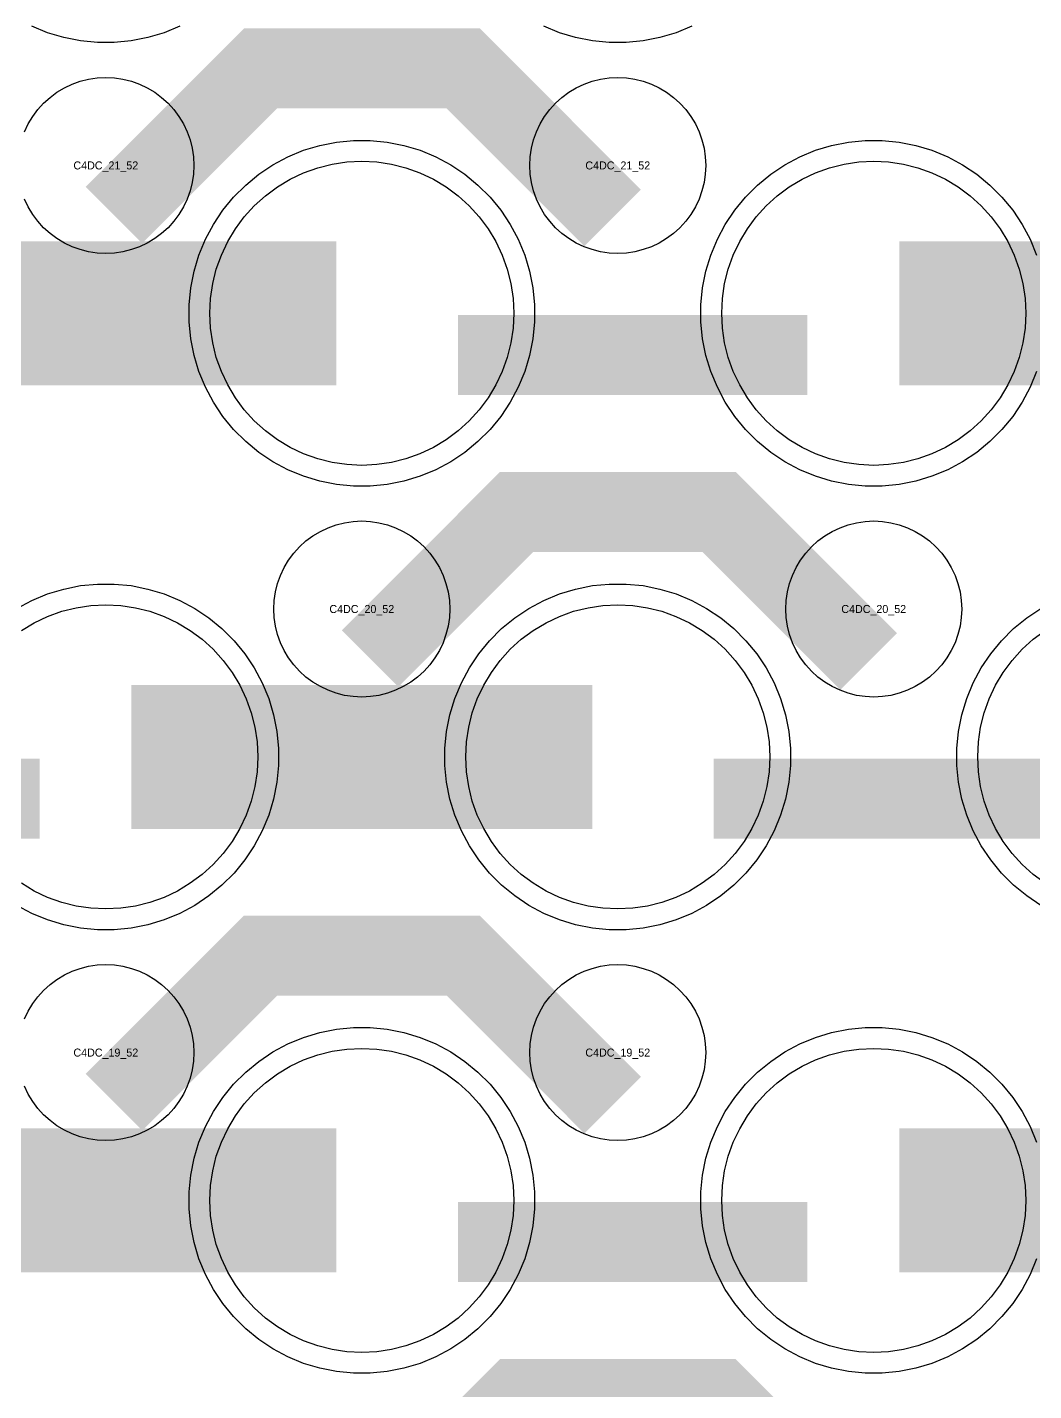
# Model space of a CAD drawing. Extents: x -11880 to 11880, y -14992 to 14992.
# Drawn here: x 4615.4 to 4930, y -12266.3 to -11840.4 of the extents above; entities that cross this region are included whole.
import ezdxf
from ezdxf.enums import TextEntityAlignment as Align

# ---------------------------------------------------------------- set-up
doc = ezdxf.new("R2010")
doc.units = 0
doc.header["$MEASUREMENT"] = 0
for name, color, linetype in [('GDS_775_DT_237', 138, 'CONTINUOUS'), ('RDL1_FS', 34, 'CONTINUOUS'), ('RDL_BS', 160, 'CONTINUOUS')]:
    doc.layers.add(name, color=color, linetype=linetype)

msp = doc.modelspace()

# ---------------------------------------------------------------- linework, layer by layer
at = {"layer": 'RDL1_FS', "color": 241, "true_color": 0xf7abae}
for points in [[(4720, -11977.229), (4715.343, -11977), (4710.732, -11976.316), (4706.209, -11975.184), (4701.819, -11973.612), (4697.605, -11971.62), (4693.605, -11969.222), (4689.86, -11966.444), (4686.406, -11963.314), (4683.276, -11959.86), (4680.498, -11956.115), (4678.1, -11952.115), (4676.108, -11947.901), (4674.536, -11943.511), (4673.404, -11938.988), (4672.72, -11934.377), (4672.491, -11929.72), (4672.72, -11925.063), (4673.404, -11920.452), (4674.536, -11915.929), (4676.108, -11911.539), (4678.1, -11907.325), (4680.498, -11903.325), (4683.276, -11899.58), (4686.406, -11896.126), (4689.86, -11892.996), (4693.605, -11890.218), (4697.605, -11887.82), (4701.819, -11885.828), (4706.209, -11884.256), (4710.732, -11883.124), (4715.343, -11882.44), (4720, -11882.211), (4724.657, -11882.44), (4729.268, -11883.124), (4733.791, -11884.256), (4738.181, -11885.828), (4742.395, -11887.82), (4746.395, -11890.218), (4750.14, -11892.996), (4753.594, -11896.126), (4756.724, -11899.58), (4759.502, -11903.325), (4761.9, -11907.325), (4763.892, -11911.539), (4765.464, -11915.929), (4766.596, -11920.452), (4767.28, -11925.063), (4767.509, -11929.72), (4767.28, -11934.377), (4766.596, -11938.988), (4765.464, -11943.511), (4763.892, -11947.901), (4761.9, -11952.115), (4759.502, -11956.115), (4756.724, -11959.86), (4753.594, -11963.314), (4750.14, -11966.444), (4746.395, -11969.222), (4742.395, -11971.62), (4738.181, -11973.612), (4733.791, -11975.184), (4729.268, -11976.316), (4724.657, -11977)], [(4880, -11977.229), (4875.343, -11977), (4870.732, -11976.316), (4866.209, -11975.184), (4861.819, -11973.612), (4857.605, -11971.62), (4853.605, -11969.222), (4849.86, -11966.444), (4846.406, -11963.314), (4843.276, -11959.86), (4840.498, -11956.115), (4838.1, -11952.115), (4836.108, -11947.901), (4834.536, -11943.511), (4833.404, -11938.988), (4832.72, -11934.377), (4832.491, -11929.72), (4832.72, -11925.063), (4833.404, -11920.452), (4834.536, -11915.929), (4836.108, -11911.539), (4838.1, -11907.325), (4840.498, -11903.325), (4843.276, -11899.58), (4846.406, -11896.126), (4849.86, -11892.996), (4853.605, -11890.218), (4857.605, -11887.82), (4861.819, -11885.828), (4866.209, -11884.256), (4870.732, -11883.124), (4875.343, -11882.44), (4880, -11882.211), (4884.657, -11882.44), (4889.268, -11883.124), (4893.791, -11884.256), (4898.181, -11885.828), (4902.395, -11887.82), (4906.395, -11890.218), (4910.14, -11892.996), (4913.594, -11896.126), (4916.724, -11899.58), (4919.502, -11903.325), (4921.9, -11907.325), (4923.892, -11911.539), (4925.464, -11915.929), (4926.596, -11920.452), (4927.28, -11925.063), (4927.509, -11929.72), (4927.28, -11934.377), (4926.596, -11938.988), (4925.464, -11943.511), (4923.892, -11947.901), (4921.9, -11952.115), (4919.502, -11956.115), (4916.724, -11959.86), (4913.594, -11963.314), (4910.14, -11966.444), (4906.395, -11969.222), (4902.395, -11971.62), (4898.181, -11973.612), (4893.791, -11975.184), (4889.268, -11976.316), (4884.657, -11977)]]:
    msp.add_lwpolyline(points, close=True, dxfattribs=at)
for points in [[(4568.002, -11929.72, 45, 45, 0), (4640.002, -11929.72, 45, 45, 0)], [(4640.002, -11929.72, 45, 45, 0), (4712.002, -11929.72, 45, 45, 0)], [(4888.002, -11929.72, 45, 45, 0), (4960.002, -11929.72, 45, 45, 0)]]:
    msp.add_lwpolyline(points, format="xyseb", dxfattribs=at)
at = {"layer": 'RDL1_FS'}
for points in [[(4613.605, -12028.783), (4617.605, -12026.385), (4621.819, -12024.393), (4626.209, -12022.821), (4630.732, -12021.689), (4635.343, -12021.005), (4640, -12020.776), (4644.657, -12021.005), (4649.268, -12021.689), (4653.791, -12022.821), (4658.181, -12024.393), (4662.395, -12026.385), (4666.395, -12028.783), (4670.14, -12031.561), (4673.594, -12034.691), (4676.724, -12038.145), (4679.502, -12041.89), (4681.9, -12045.89), (4683.892, -12050.104), (4685.464, -12054.494), (4686.596, -12059.017), (4687.28, -12063.628), (4687.509, -12068.285), (4687.28, -12072.942), (4686.596, -12077.553), (4685.464, -12082.076), (4683.892, -12086.466), (4681.9, -12090.68), (4679.502, -12094.68), (4676.724, -12098.425), (4673.594, -12101.879), (4670.14, -12105.009), (4666.395, -12107.787), (4662.395, -12110.185), (4658.181, -12112.177), (4653.791, -12113.749), (4649.268, -12114.881), (4644.657, -12115.565), (4640, -12115.794), (4635.343, -12115.565), (4630.732, -12114.881), (4626.209, -12113.749), (4621.819, -12112.177), (4617.605, -12110.185), (4613.605, -12107.787)], [(4933.605, -12107.787), (4929.86, -12105.009), (4926.406, -12101.879), (4923.276, -12098.425), (4920.498, -12094.68), (4918.1, -12090.68), (4916.108, -12086.466), (4914.536, -12082.076), (4913.404, -12077.553), (4912.72, -12072.942), (4912.491, -12068.285), (4912.72, -12063.628), (4913.404, -12059.017), (4914.536, -12054.494), (4916.108, -12050.104), (4918.1, -12045.89), (4920.498, -12041.89), (4923.276, -12038.145), (4926.406, -12034.691), (4929.86, -12031.561), (4933.605, -12028.783)]]:
    msp.add_lwpolyline(points, dxfattribs=at)
for points in [[(4800, -12115.794), (4795.343, -12115.565), (4790.732, -12114.881), (4786.209, -12113.749), (4781.819, -12112.177), (4777.605, -12110.185), (4773.605, -12107.787), (4769.86, -12105.009), (4766.406, -12101.879), (4763.276, -12098.425), (4760.498, -12094.68), (4758.1, -12090.68), (4756.108, -12086.466), (4754.536, -12082.076), (4753.404, -12077.553), (4752.72, -12072.942), (4752.491, -12068.285), (4752.72, -12063.628), (4753.404, -12059.017), (4754.536, -12054.494), (4756.108, -12050.104), (4758.1, -12045.89), (4760.498, -12041.89), (4763.276, -12038.145), (4766.406, -12034.691), (4769.86, -12031.561), (4773.605, -12028.783), (4777.605, -12026.385), (4781.819, -12024.393), (4786.209, -12022.821), (4790.732, -12021.689), (4795.343, -12021.005), (4800, -12020.776), (4804.657, -12021.005), (4809.268, -12021.689), (4813.791, -12022.821), (4818.181, -12024.393), (4822.395, -12026.385), (4826.395, -12028.783), (4830.14, -12031.561), (4833.594, -12034.691), (4836.724, -12038.145), (4839.502, -12041.89), (4841.9, -12045.89), (4843.892, -12050.104), (4845.464, -12054.494), (4846.596, -12059.017), (4847.28, -12063.628), (4847.509, -12068.285), (4847.28, -12072.942), (4846.596, -12077.553), (4845.464, -12082.076), (4843.892, -12086.466), (4841.9, -12090.68), (4839.502, -12094.68), (4836.724, -12098.425), (4833.594, -12101.879), (4830.14, -12105.009), (4826.395, -12107.787), (4822.395, -12110.185), (4818.181, -12112.177), (4813.791, -12113.749), (4809.268, -12114.881), (4804.657, -12115.565)], [(4720, -12254.354), (4715.343, -12254.125), (4710.732, -12253.441), (4706.209, -12252.309), (4701.819, -12250.737), (4697.605, -12248.745), (4693.605, -12246.347), (4689.86, -12243.569), (4686.406, -12240.439), (4683.276, -12236.985), (4680.498, -12233.24), (4678.1, -12229.24), (4676.108, -12225.026), (4674.536, -12220.636), (4673.404, -12216.113), (4672.72, -12211.502), (4672.491, -12206.845), (4672.72, -12202.188), (4673.404, -12197.577), (4674.536, -12193.054), (4676.108, -12188.664), (4678.1, -12184.45), (4680.498, -12180.45), (4683.276, -12176.705), (4686.406, -12173.251), (4689.86, -12170.121), (4693.605, -12167.343), (4697.605, -12164.945), (4701.819, -12162.953), (4706.209, -12161.381), (4710.732, -12160.249), (4715.343, -12159.565), (4720, -12159.336), (4724.657, -12159.565), (4729.268, -12160.249), (4733.791, -12161.381), (4738.181, -12162.953), (4742.395, -12164.945), (4746.395, -12167.343), (4750.14, -12170.121), (4753.594, -12173.251), (4756.724, -12176.705), (4759.502, -12180.45), (4761.9, -12184.45), (4763.892, -12188.664), (4765.464, -12193.054), (4766.596, -12197.577), (4767.28, -12202.188), (4767.509, -12206.845), (4767.28, -12211.502), (4766.596, -12216.113), (4765.464, -12220.636), (4763.892, -12225.026), (4761.9, -12229.24), (4759.502, -12233.24), (4756.724, -12236.985), (4753.594, -12240.439), (4750.14, -12243.569), (4746.395, -12246.347), (4742.395, -12248.745), (4738.181, -12250.737), (4733.791, -12252.309), (4729.268, -12253.441), (4724.657, -12254.125)], [(4880, -12254.354), (4875.343, -12254.125), (4870.732, -12253.441), (4866.209, -12252.309), (4861.819, -12250.737), (4857.605, -12248.745), (4853.605, -12246.347), (4849.86, -12243.569), (4846.406, -12240.439), (4843.276, -12236.985), (4840.498, -12233.24), (4838.1, -12229.24), (4836.108, -12225.026), (4834.536, -12220.636), (4833.404, -12216.113), (4832.72, -12211.502), (4832.491, -12206.845), (4832.72, -12202.188), (4833.404, -12197.577), (4834.536, -12193.054), (4836.108, -12188.664), (4838.1, -12184.45), (4840.498, -12180.45), (4843.276, -12176.705), (4846.406, -12173.251), (4849.86, -12170.121), (4853.605, -12167.343), (4857.605, -12164.945), (4861.819, -12162.953), (4866.209, -12161.381), (4870.732, -12160.249), (4875.343, -12159.565), (4880, -12159.336), (4884.657, -12159.565), (4889.268, -12160.249), (4893.791, -12161.381), (4898.181, -12162.953), (4902.395, -12164.945), (4906.395, -12167.343), (4910.14, -12170.121), (4913.594, -12173.251), (4916.724, -12176.705), (4919.502, -12180.45), (4921.9, -12184.45), (4923.892, -12188.664), (4925.464, -12193.054), (4926.596, -12197.577), (4927.28, -12202.188), (4927.509, -12206.845), (4927.28, -12211.502), (4926.596, -12216.113), (4925.464, -12220.636), (4923.892, -12225.026), (4921.9, -12229.24), (4919.502, -12233.24), (4916.724, -12236.985), (4913.594, -12240.439), (4910.14, -12243.569), (4906.395, -12246.347), (4902.395, -12248.745), (4898.181, -12250.737), (4893.791, -12252.309), (4889.268, -12253.441), (4884.657, -12254.125)]]:
    msp.add_lwpolyline(points, close=True, dxfattribs=at)
for points in [[(4648.002, -12068.285, 45, 45, 0), (4720.002, -12068.285, 45, 45, 0)], [(4720.002, -12068.285, 45, 45, 0), (4792.002, -12068.285, 45, 45, 0)], [(4568.002, -12206.845, 45, 45, 0), (4640.002, -12206.845, 45, 45, 0)], [(4640.002, -12206.845, 45, 45, 0), (4712.002, -12206.845, 45, 45, 0)], [(4888.002, -12206.845, 45, 45, 0), (4960.002, -12206.845, 45, 45, 0)]]:
    msp.add_lwpolyline(points, format="xyseb", dxfattribs=at)
at = {"layer": 'RDL_BS'}
for points in [[(4663.115, -11840.03), (4658.205, -11842.061), (4653.165, -11843.592), (4647.938, -11844.638), (4642.644, -11845.155), (4637.356, -11845.155), (4632.062, -11844.638), (4626.835, -11843.592), (4621.795, -11842.061), (4616.885, -11840.03)], [(4823.115, -11840.03), (4818.205, -11842.061), (4813.165, -11843.592), (4807.938, -11844.638), (4802.644, -11845.155), (4797.356, -11845.155), (4792.062, -11844.638), (4786.835, -11843.592), (4781.795, -11842.061), (4776.885, -11840.03)], [(4614.598, -11873.013), (4615.75, -11870.576), (4617.143, -11868.252), (4618.746, -11866.089), (4620.558, -11864.09), (4622.557, -11862.278), (4624.72, -11860.675), (4627.044, -11859.282), (4629.481, -11858.13), (4632.016, -11857.223), (4634.635, -11856.566), (4637.307, -11856.17), (4640, -11856.038), (4642.693, -11856.17), (4645.365, -11856.566), (4647.984, -11857.223), (4650.519, -11858.13), (4652.956, -11859.282), (4655.28, -11860.675), (4657.443, -11862.278), (4659.442, -11864.09), (4661.254, -11866.089), (4662.857, -11868.252), (4664.25, -11870.576), (4665.402, -11873.013), (4666.309, -11875.548), (4666.966, -11878.167), (4667.362, -11880.839), (4667.494, -11883.532), (4667.362, -11886.225), (4666.966, -11888.897), (4666.309, -11891.516), (4665.402, -11894.051), (4664.25, -11896.488), (4662.857, -11898.812), (4661.254, -11900.975), (4659.442, -11902.974), (4657.443, -11904.786), (4655.28, -11906.389), (4652.956, -11907.782), (4650.519, -11908.934), (4647.984, -11909.841), (4645.365, -11910.498), (4642.693, -11910.894), (4640, -11911.026), (4637.307, -11910.894), (4634.635, -11910.498), (4632.016, -11909.841), (4629.481, -11908.934), (4627.044, -11907.782), (4624.72, -11906.389), (4622.557, -11904.786), (4620.558, -11902.974), (4618.746, -11900.975), (4617.143, -11898.812), (4615.75, -11896.488), (4614.598, -11894.051)], [(4612.223, -12021.902), (4616.885, -12019.41), (4621.795, -12017.379), (4626.835, -12015.848), (4632.062, -12014.802), (4637.356, -12014.285), (4642.644, -12014.285), (4647.938, -12014.802), (4653.165, -12015.848), (4658.205, -12017.379), (4663.115, -12019.41), (4667.777, -12021.902), (4672.191, -12024.849), (4676.292, -12028.211), (4680.074, -12031.993), (4683.436, -12036.094), (4686.383, -12040.508), (4688.875, -12045.17), (4690.906, -12050.08), (4692.437, -12055.12), (4693.483, -12060.347), (4694, -12065.641), (4694, -12070.929), (4693.483, -12076.223), (4692.437, -12081.45), (4690.906, -12086.49), (4688.875, -12091.4), (4686.383, -12096.062), (4683.436, -12100.476), (4680.074, -12104.577), (4676.292, -12108.359), (4672.191, -12111.721), (4667.777, -12114.668), (4663.115, -12117.16), (4658.205, -12119.191), (4653.165, -12120.722), (4647.938, -12121.768), (4642.644, -12122.285), (4637.356, -12122.285), (4632.062, -12121.768), (4626.835, -12120.722), (4621.795, -12119.191), (4616.885, -12117.16), (4612.223, -12114.668)], [(4932.223, -12114.668), (4927.809, -12111.721), (4923.708, -12108.359), (4919.926, -12104.577), (4916.564, -12100.476), (4913.617, -12096.062), (4911.125, -12091.4), (4909.094, -12086.49), (4907.563, -12081.45), (4906.517, -12076.223), (4906, -12070.929), (4906, -12065.641), (4906.517, -12060.347), (4907.563, -12055.12), (4909.094, -12050.08), (4911.125, -12045.17), (4913.617, -12040.508), (4916.564, -12036.094), (4919.926, -12031.993), (4923.708, -12028.211), (4927.809, -12024.849), (4932.223, -12021.902)], [(4614.598, -12150.138), (4615.75, -12147.701), (4617.143, -12145.377), (4618.746, -12143.214), (4620.558, -12141.215), (4622.557, -12139.403), (4624.72, -12137.8), (4627.044, -12136.407), (4629.481, -12135.255), (4632.016, -12134.348), (4634.635, -12133.691), (4637.307, -12133.295), (4640, -12133.163), (4642.693, -12133.295), (4645.365, -12133.691), (4647.984, -12134.348), (4650.519, -12135.255), (4652.956, -12136.407), (4655.28, -12137.8), (4657.443, -12139.403), (4659.442, -12141.215), (4661.254, -12143.214), (4662.857, -12145.377), (4664.25, -12147.701), (4665.402, -12150.138), (4666.309, -12152.673), (4666.966, -12155.292), (4667.362, -12157.964), (4667.494, -12160.657), (4667.362, -12163.35), (4666.966, -12166.022), (4666.309, -12168.641), (4665.402, -12171.176), (4664.25, -12173.613), (4662.857, -12175.937), (4661.254, -12178.1), (4659.442, -12180.099), (4657.443, -12181.911), (4655.28, -12183.514), (4652.956, -12184.907), (4650.519, -12186.059), (4647.984, -12186.966), (4645.365, -12187.623), (4642.693, -12188.019), (4640, -12188.151), (4637.307, -12188.019), (4634.635, -12187.623), (4632.016, -12186.966), (4629.481, -12186.059), (4627.044, -12184.907), (4624.72, -12183.514), (4622.557, -12181.911), (4620.558, -12180.099), (4618.746, -12178.1), (4617.143, -12175.937), (4615.75, -12173.613), (4614.598, -12171.176)], [(4930.906, -12225.05), (4928.875, -12229.96), (4926.383, -12234.622), (4923.436, -12239.036), (4920.074, -12243.137), (4916.292, -12246.919), (4912.191, -12250.281), (4907.777, -12253.228), (4903.115, -12255.72), (4898.205, -12257.751), (4893.165, -12259.282), (4887.938, -12260.328), (4882.644, -12260.845), (4877.356, -12260.845), (4872.062, -12260.328), (4866.835, -12259.282), (4861.795, -12257.751), (4856.885, -12255.72), (4852.223, -12253.228), (4847.809, -12250.281), (4843.708, -12246.919), (4839.926, -12243.137), (4836.564, -12239.036), (4833.617, -12234.622), (4831.125, -12229.96), (4829.094, -12225.05), (4827.563, -12220.01), (4826.517, -12214.783), (4826, -12209.489), (4826, -12204.201), (4826.517, -12198.907), (4827.563, -12193.68), (4829.094, -12188.64), (4831.125, -12183.73), (4833.617, -12179.068), (4836.564, -12174.654), (4839.926, -12170.553), (4843.708, -12166.771), (4847.809, -12163.409), (4852.223, -12160.462), (4856.885, -12157.97), (4861.795, -12155.939), (4866.835, -12154.408), (4872.062, -12153.362), (4877.356, -12152.845), (4882.644, -12152.845), (4887.938, -12153.362), (4893.165, -12154.408), (4898.205, -12155.939), (4903.115, -12157.97), (4907.777, -12160.462), (4912.191, -12163.409), (4916.292, -12166.771), (4920.074, -12170.553), (4923.436, -12174.654), (4926.383, -12179.068), (4928.875, -12183.73), (4930.906, -12188.64)]]:
    msp.add_lwpolyline(points, dxfattribs=at)
for points in [[(4642.562, -11899.034, 25, 25, 0), (4688.377, -11853.219, 25, 25, 0), (4721.93, -11853.219, 25, 25, 0)], [(4798.401, -11899.933, 25, 25, 0), (4751.687, -11853.219, 25, 25, 0), (4721.929, -11853.219, 25, 25, 0)], [(4722.562, -12037.599, 25, 25, 0), (4768.377, -11991.784, 25, 25, 0), (4801.93, -11991.784, 25, 25, 0)], [(4878.401, -12038.498, 25, 25, 0), (4831.687, -11991.784, 25, 25, 0), (4801.929, -11991.784, 25, 25, 0)], [(4510.016, -12081.298, 25, 25, 0), (4619.281, -12081.298, 25, 25, 0)], [(4830.016, -12081.298, 25, 25, 0), (4939.281, -12081.298, 25, 25, 0)], [(4642.562, -12176.159, 25, 25, 0), (4688.377, -12130.344, 25, 25, 0), (4721.93, -12130.344, 25, 25, 0)], [(4798.401, -12177.058, 25, 25, 0), (4751.687, -12130.344, 25, 25, 0), (4721.929, -12130.344, 25, 25, 0)], [(4750.016, -12219.858, 25, 25, 0), (4859.281, -12219.858, 25, 25, 0)], [(4722.562, -12314.724, 25, 25, 0), (4768.377, -12268.909, 25, 25, 0), (4801.93, -12268.909, 25, 25, 0)], [(4878.401, -12315.623, 25, 25, 0), (4831.687, -12268.909, 25, 25, 0), (4801.929, -12268.909, 25, 25, 0)]]:
    msp.add_lwpolyline(points, format="xyseb", dxfattribs=at)
for points in [[(4800, -11911.026), (4797.307, -11910.894), (4794.635, -11910.498), (4792.016, -11909.841), (4789.481, -11908.934), (4787.044, -11907.782), (4784.72, -11906.389), (4782.557, -11904.786), (4780.558, -11902.974), (4778.746, -11900.975), (4777.143, -11898.812), (4775.75, -11896.488), (4774.598, -11894.051), (4773.691, -11891.516), (4773.034, -11888.897), (4772.638, -11886.225), (4772.506, -11883.532), (4772.638, -11880.839), (4773.034, -11878.167), (4773.691, -11875.548), (4774.598, -11873.013), (4775.75, -11870.576), (4777.143, -11868.252), (4778.746, -11866.089), (4780.558, -11864.09), (4782.557, -11862.278), (4784.72, -11860.675), (4787.044, -11859.282), (4789.481, -11858.13), (4792.016, -11857.223), (4794.635, -11856.566), (4797.307, -11856.17), (4800, -11856.038), (4802.693, -11856.17), (4805.365, -11856.566), (4807.984, -11857.223), (4810.519, -11858.13), (4812.956, -11859.282), (4815.28, -11860.675), (4817.443, -11862.278), (4819.442, -11864.09), (4821.254, -11866.089), (4822.857, -11868.252), (4824.25, -11870.576), (4825.402, -11873.013), (4826.309, -11875.548), (4826.966, -11878.167), (4827.362, -11880.839), (4827.494, -11883.532), (4827.362, -11886.225), (4826.966, -11888.897), (4826.309, -11891.516), (4825.402, -11894.051), (4824.25, -11896.488), (4822.857, -11898.812), (4821.254, -11900.975), (4819.442, -11902.974), (4817.443, -11904.786), (4815.28, -11906.389), (4812.956, -11907.782), (4810.519, -11908.934), (4807.984, -11909.841), (4805.365, -11910.498), (4802.693, -11910.894)], [(4720, -12049.591), (4717.307, -12049.459), (4714.635, -12049.063), (4712.016, -12048.406), (4709.481, -12047.499), (4707.044, -12046.347), (4704.72, -12044.954), (4702.557, -12043.351), (4700.558, -12041.539), (4698.746, -12039.54), (4697.143, -12037.377), (4695.75, -12035.053), (4694.598, -12032.616), (4693.691, -12030.081), (4693.034, -12027.462), (4692.638, -12024.79), (4692.506, -12022.097), (4692.638, -12019.404), (4693.034, -12016.732), (4693.691, -12014.113), (4694.598, -12011.578), (4695.75, -12009.141), (4697.143, -12006.817), (4698.746, -12004.654), (4700.558, -12002.655), (4702.557, -12000.843), (4704.72, -11999.24), (4707.044, -11997.847), (4709.481, -11996.695), (4712.016, -11995.788), (4714.635, -11995.131), (4717.307, -11994.735), (4720, -11994.603), (4722.693, -11994.735), (4725.365, -11995.131), (4727.984, -11995.788), (4730.519, -11996.695), (4732.956, -11997.847), (4735.28, -11999.24), (4737.443, -12000.843), (4739.442, -12002.655), (4741.254, -12004.654), (4742.857, -12006.817), (4744.25, -12009.141), (4745.402, -12011.578), (4746.309, -12014.113), (4746.966, -12016.732), (4747.362, -12019.404), (4747.494, -12022.097), (4747.362, -12024.79), (4746.966, -12027.462), (4746.309, -12030.081), (4745.402, -12032.616), (4744.25, -12035.053), (4742.857, -12037.377), (4741.254, -12039.54), (4739.442, -12041.539), (4737.443, -12043.351), (4735.28, -12044.954), (4732.956, -12046.347), (4730.519, -12047.499), (4727.984, -12048.406), (4725.365, -12049.063), (4722.693, -12049.459)], [(4880, -12049.591), (4877.307, -12049.459), (4874.635, -12049.063), (4872.016, -12048.406), (4869.481, -12047.499), (4867.044, -12046.347), (4864.72, -12044.954), (4862.557, -12043.351), (4860.558, -12041.539), (4858.746, -12039.54), (4857.143, -12037.377), (4855.75, -12035.053), (4854.598, -12032.616), (4853.691, -12030.081), (4853.034, -12027.462), (4852.638, -12024.79), (4852.506, -12022.097), (4852.638, -12019.404), (4853.034, -12016.732), (4853.691, -12014.113), (4854.598, -12011.578), (4855.75, -12009.141), (4857.143, -12006.817), (4858.746, -12004.654), (4860.558, -12002.655), (4862.557, -12000.843), (4864.72, -11999.24), (4867.044, -11997.847), (4869.481, -11996.695), (4872.016, -11995.788), (4874.635, -11995.131), (4877.307, -11994.735), (4880, -11994.603), (4882.693, -11994.735), (4885.365, -11995.131), (4887.984, -11995.788), (4890.519, -11996.695), (4892.956, -11997.847), (4895.28, -11999.24), (4897.443, -12000.843), (4899.442, -12002.655), (4901.254, -12004.654), (4902.857, -12006.817), (4904.25, -12009.141), (4905.402, -12011.578), (4906.309, -12014.113), (4906.966, -12016.732), (4907.362, -12019.404), (4907.494, -12022.097), (4907.362, -12024.79), (4906.966, -12027.462), (4906.309, -12030.081), (4905.402, -12032.616), (4904.25, -12035.053), (4902.857, -12037.377), (4901.254, -12039.54), (4899.442, -12041.539), (4897.443, -12043.351), (4895.28, -12044.954), (4892.956, -12046.347), (4890.519, -12047.499), (4887.984, -12048.406), (4885.365, -12049.063), (4882.693, -12049.459)], [(4797.356, -12122.285), (4792.062, -12121.768), (4786.835, -12120.722), (4781.795, -12119.191), (4776.885, -12117.16), (4772.223, -12114.668), (4767.809, -12111.721), (4763.708, -12108.359), (4759.926, -12104.577), (4756.564, -12100.476), (4753.617, -12096.062), (4751.125, -12091.4), (4749.094, -12086.49), (4747.563, -12081.45), (4746.517, -12076.223), (4746, -12070.929), (4746, -12065.641), (4746.517, -12060.347), (4747.563, -12055.12), (4749.094, -12050.08), (4751.125, -12045.17), (4753.617, -12040.508), (4756.564, -12036.094), (4759.926, -12031.993), (4763.708, -12028.211), (4767.809, -12024.849), (4772.223, -12021.902), (4776.885, -12019.41), (4781.795, -12017.379), (4786.835, -12015.848), (4792.062, -12014.802), (4797.356, -12014.285), (4802.644, -12014.285), (4807.938, -12014.802), (4813.165, -12015.848), (4818.205, -12017.379), (4823.115, -12019.41), (4827.777, -12021.902), (4832.191, -12024.849), (4836.292, -12028.211), (4840.074, -12031.993), (4843.436, -12036.094), (4846.383, -12040.508), (4848.875, -12045.17), (4850.906, -12050.08), (4852.437, -12055.12), (4853.483, -12060.347), (4854, -12065.641), (4854, -12070.929), (4853.483, -12076.223), (4852.437, -12081.45), (4850.906, -12086.49), (4848.875, -12091.4), (4846.383, -12096.062), (4843.436, -12100.476), (4840.074, -12104.577), (4836.292, -12108.359), (4832.191, -12111.721), (4827.777, -12114.668), (4823.115, -12117.16), (4818.205, -12119.191), (4813.165, -12120.722), (4807.938, -12121.768), (4802.644, -12122.285)], [(4800, -12188.151), (4797.307, -12188.019), (4794.635, -12187.623), (4792.016, -12186.966), (4789.481, -12186.059), (4787.044, -12184.907), (4784.72, -12183.514), (4782.557, -12181.911), (4780.558, -12180.099), (4778.746, -12178.1), (4777.143, -12175.937), (4775.75, -12173.613), (4774.598, -12171.176), (4773.691, -12168.641), (4773.034, -12166.022), (4772.638, -12163.35), (4772.506, -12160.657), (4772.638, -12157.964), (4773.034, -12155.292), (4773.691, -12152.673), (4774.598, -12150.138), (4775.75, -12147.701), (4777.143, -12145.377), (4778.746, -12143.214), (4780.558, -12141.215), (4782.557, -12139.403), (4784.72, -12137.8), (4787.044, -12136.407), (4789.481, -12135.255), (4792.016, -12134.348), (4794.635, -12133.691), (4797.307, -12133.295), (4800, -12133.163), (4802.693, -12133.295), (4805.365, -12133.691), (4807.984, -12134.348), (4810.519, -12135.255), (4812.956, -12136.407), (4815.28, -12137.8), (4817.443, -12139.403), (4819.442, -12141.215), (4821.254, -12143.214), (4822.857, -12145.377), (4824.25, -12147.701), (4825.402, -12150.138), (4826.309, -12152.673), (4826.966, -12155.292), (4827.362, -12157.964), (4827.494, -12160.657), (4827.362, -12163.35), (4826.966, -12166.022), (4826.309, -12168.641), (4825.402, -12171.176), (4824.25, -12173.613), (4822.857, -12175.937), (4821.254, -12178.1), (4819.442, -12180.099), (4817.443, -12181.911), (4815.28, -12183.514), (4812.956, -12184.907), (4810.519, -12186.059), (4807.984, -12186.966), (4805.365, -12187.623), (4802.693, -12188.019)], [(4717.356, -12260.845), (4712.062, -12260.328), (4706.835, -12259.282), (4701.795, -12257.751), (4696.885, -12255.72), (4692.223, -12253.228), (4687.809, -12250.281), (4683.708, -12246.919), (4679.926, -12243.137), (4676.564, -12239.036), (4673.617, -12234.622), (4671.125, -12229.96), (4669.094, -12225.05), (4667.563, -12220.01), (4666.517, -12214.783), (4666, -12209.489), (4666, -12204.201), (4666.517, -12198.907), (4667.563, -12193.68), (4669.094, -12188.64), (4671.125, -12183.73), (4673.617, -12179.068), (4676.564, -12174.654), (4679.926, -12170.553), (4683.708, -12166.771), (4687.809, -12163.409), (4692.223, -12160.462), (4696.885, -12157.97), (4701.795, -12155.939), (4706.835, -12154.408), (4712.062, -12153.362), (4717.356, -12152.845), (4722.644, -12152.845), (4727.938, -12153.362), (4733.165, -12154.408), (4738.205, -12155.939), (4743.115, -12157.97), (4747.777, -12160.462), (4752.191, -12163.409), (4756.292, -12166.771), (4760.074, -12170.553), (4763.436, -12174.654), (4766.383, -12179.068), (4768.875, -12183.73), (4770.906, -12188.64), (4772.437, -12193.68), (4773.483, -12198.907), (4774, -12204.201), (4774, -12209.489), (4773.483, -12214.783), (4772.437, -12220.01), (4770.906, -12225.05), (4768.875, -12229.96), (4766.383, -12234.622), (4763.436, -12239.036), (4760.074, -12243.137), (4756.292, -12246.919), (4752.191, -12250.281), (4747.777, -12253.228), (4743.115, -12255.72), (4738.205, -12257.751), (4733.165, -12259.282), (4727.938, -12260.328), (4722.644, -12260.845)]]:
    msp.add_lwpolyline(points, close=True, dxfattribs=at)
at = {"layer": 'RDL_BS', "color": 241, "true_color": 0xf7abae}
msp.add_lwpolyline([(4717.356, -11983.72), (4712.062, -11983.203), (4706.835, -11982.157), (4701.795, -11980.626), (4696.885, -11978.595), (4692.223, -11976.103), (4687.809, -11973.156), (4683.708, -11969.794), (4679.926, -11966.012), (4676.564, -11961.911), (4673.617, -11957.497), (4671.125, -11952.835), (4669.094, -11947.925), (4667.563, -11942.885), (4666.517, -11937.658), (4666, -11932.364), (4666, -11927.076), (4666.517, -11921.782), (4667.563, -11916.555), (4669.094, -11911.515), (4671.125, -11906.605), (4673.617, -11901.943), (4676.564, -11897.529), (4679.926, -11893.428), (4683.708, -11889.646), (4687.809, -11886.284), (4692.223, -11883.337), (4696.885, -11880.845), (4701.795, -11878.814), (4706.835, -11877.283), (4712.062, -11876.237), (4717.356, -11875.72), (4722.644, -11875.72), (4727.938, -11876.237), (4733.165, -11877.283), (4738.205, -11878.814), (4743.115, -11880.845), (4747.777, -11883.337), (4752.191, -11886.284), (4756.292, -11889.646), (4760.074, -11893.428), (4763.436, -11897.529), (4766.383, -11901.943), (4768.875, -11906.605), (4770.906, -11911.515), (4772.437, -11916.555), (4773.483, -11921.782), (4774, -11927.076), (4774, -11932.364), (4773.483, -11937.658), (4772.437, -11942.885), (4770.906, -11947.925), (4768.875, -11952.835), (4766.383, -11957.497), (4763.436, -11961.911), (4760.074, -11966.012), (4756.292, -11969.794), (4752.191, -11973.156), (4747.777, -11976.103), (4743.115, -11978.595), (4738.205, -11980.626), (4733.165, -11982.157), (4727.938, -11983.203), (4722.644, -11983.72)], close=True, dxfattribs=at)
msp.add_lwpolyline([(4930.906, -11947.925), (4928.875, -11952.835), (4926.383, -11957.497), (4923.436, -11961.911), (4920.074, -11966.012), (4916.292, -11969.794), (4912.191, -11973.156), (4907.777, -11976.103), (4903.115, -11978.595), (4898.205, -11980.626), (4893.165, -11982.157), (4887.938, -11983.203), (4882.644, -11983.72), (4877.356, -11983.72), (4872.062, -11983.203), (4866.835, -11982.157), (4861.795, -11980.626), (4856.885, -11978.595), (4852.223, -11976.103), (4847.809, -11973.156), (4843.708, -11969.794), (4839.926, -11966.012), (4836.564, -11961.911), (4833.617, -11957.497), (4831.125, -11952.835), (4829.094, -11947.925), (4827.563, -11942.885), (4826.517, -11937.658), (4826, -11932.364), (4826, -11927.076), (4826.517, -11921.782), (4827.563, -11916.555), (4829.094, -11911.515), (4831.125, -11906.605), (4833.617, -11901.943), (4836.564, -11897.529), (4839.926, -11893.428), (4843.708, -11889.646), (4847.809, -11886.284), (4852.223, -11883.337), (4856.885, -11880.845), (4861.795, -11878.814), (4866.835, -11877.283), (4872.062, -11876.237), (4877.356, -11875.72), (4882.644, -11875.72), (4887.938, -11876.237), (4893.165, -11877.283), (4898.205, -11878.814), (4903.115, -11880.845), (4907.777, -11883.337), (4912.191, -11886.284), (4916.292, -11889.646), (4920.074, -11893.428), (4923.436, -11897.529), (4926.383, -11901.943), (4928.875, -11906.605), (4930.906, -11911.515)], dxfattribs=at)
msp.add_lwpolyline([(4750.016, -11942.733, 25, 25, 0), (4859.281, -11942.733, 25, 25, 0)], format="xyseb", dxfattribs=at)

# ---------------------------------------------------------------- texts
at = {"layer": 'GDS_775_DT_237'}
for s, p in [('C4DC_21_52', (4640, -11883.532)), ('C4DC_21_52', (4640, -11883.532)), ('C4DC_21_52', (4800, -11883.532)), ('C4DC_21_52', (4800, -11883.532)), ('C4DC_20_52', (4720, -12022.097)), ('C4DC_20_52', (4720, -12022.097)), ('C4DC_20_52', (4880, -12022.097)), ('C4DC_20_52', (4880, -12022.097)), ('C4DC_19_52', (4640, -12160.657)), ('C4DC_19_52', (4640, -12160.657)), ('C4DC_19_52', (4800, -12160.657)), ('C4DC_19_52', (4800, -12160.657))]:
    msp.add_text(s, height=2.5, dxfattribs=at).set_placement(p, align=Align.MIDDLE_CENTER)

doc.saveas('drawing.dxf')
